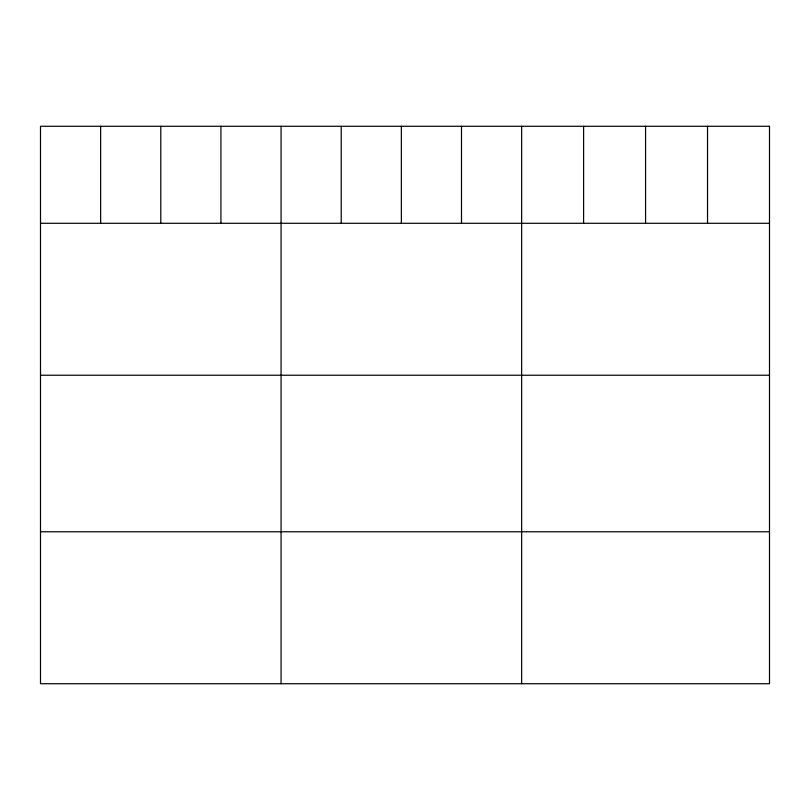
<?xml version="1.0" encoding="UTF-8"?>
<svg xmlns="http://www.w3.org/2000/svg" width="810" height="810" viewBox="0 0 810 810"><rect width="100%" height="100%" fill="white"/><g stroke="black" fill="none" stroke-linecap="round" stroke-linejoin="round"><path stroke-width="1.21" d="M40.5 223.287L769.5 223.287M40.5 375.233L769.5 375.233M40.5 531.775L769.5 531.775M707.535 126.279L707.535 223.287M645.57 126.279L645.57 223.287M583.605 126.279L583.605 223.287M521.64 126.279L521.64 683.721M461.498 126.279L461.498 223.287M401.355 126.279L401.355 223.287M341.212 126.279L341.212 223.287M281.07 126.279L281.07 683.721M220.927 126.279L220.927 223.287M160.785 126.279L160.785 223.287M100.642 126.279L100.642 223.287M769.5 126.279L40.5 126.279L40.5 683.721L769.5 683.721L769.5 126.279"/></g></svg>
